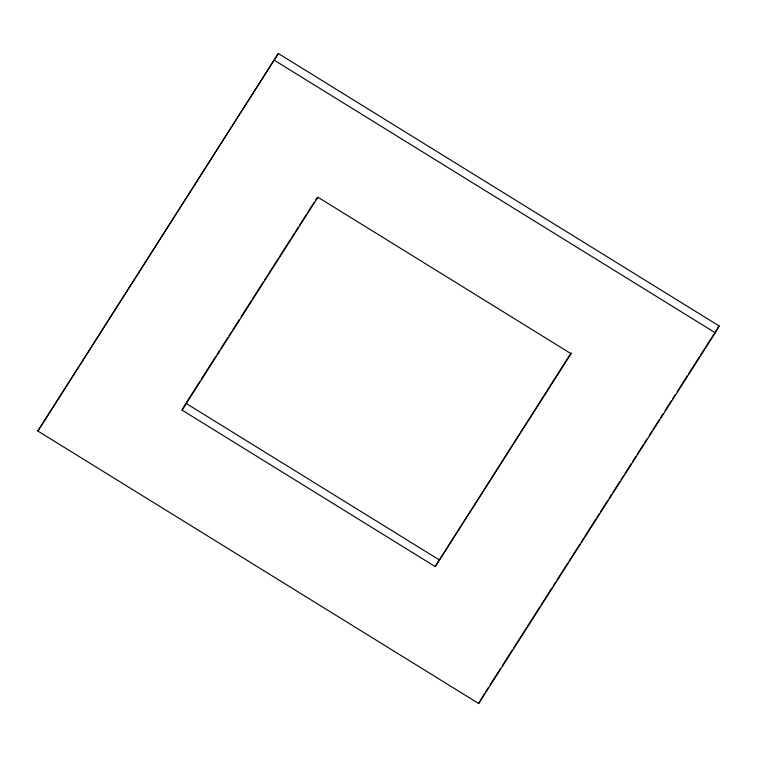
<?xml version="1.0" encoding="UTF-8"?>
<svg xmlns="http://www.w3.org/2000/svg" width="757" height="757" viewBox="0 0 757 757"><rect width="100%" height="100%" fill="white"/><g stroke="black" fill="none" stroke-linecap="round" stroke-linejoin="round"><path stroke-width="1.14" d="M37.85 431.026L278.321 53.492L719.15 325.974L715.27 332.796L478.679 703.508L37.85 431.026L278.321 53.492M182.049 410.114L317.921 197.227L571.081 353.708L435.209 566.596L182.049 410.114L185.37 404.266M435.209 566.596L571.147 352.847M478.679 703.508L484.461 693.686M199.886 381.405L185.919 403.292L439.079 559.773M201.163 379.418L215.764 356.538M217.032 354.55L219.568 350.567M220.845 348.58L227.829 337.631M229.097 335.644L231.633 331.67M232.91 329.673L239.259 319.728M241.161 316.748L251.315 300.822M252.592 298.835L263.379 281.926M264.647 279.939L278.623 258.052M279.891 256.065L290.688 239.146M291.956 237.159L294.492 233.175M295.76 231.188L298.305 227.214M299.573 225.217L306.557 214.278M307.825 212.291L314.174 202.337M315.442 200.35L317.353 197.369M485.739 691.699L488.274 687.716M490.186 684.725L500.358 668.781M502.269 665.791L512.451 649.847M513.719 647.85L539.798 606.991M541.066 605.004L551.881 588.057M553.149 586.069L555.695 582.076M556.963 580.089L567.778 563.142M569.056 561.155L579.862 544.217M581.139 542.22L583.675 538.236M584.953 536.24L595.768 519.302M597.036 517.305L599.582 513.322M600.85 511.325L607.852 500.368M609.12 498.371L611.665 494.387M612.933 492.391L619.936 481.433M621.204 479.436L623.749 475.453M625.017 473.456L631.385 463.492M632.653 461.505L635.833 456.518M637.101 454.522L643.469 444.558M644.737 442.571L647.282 438.577M649.184 435.587L651.73 431.604M653.007 429.616L659.366 419.643M660.634 417.656L663.179 413.672M665.091 410.682L671.45 400.708M672.718 398.721L675.263 394.738M677.174 391.748L687.347 375.803M688.624 373.807L699.43 356.869M700.708 354.872L719.15 325.974M274.45 60.323L715.27 332.796"/></g></svg>
